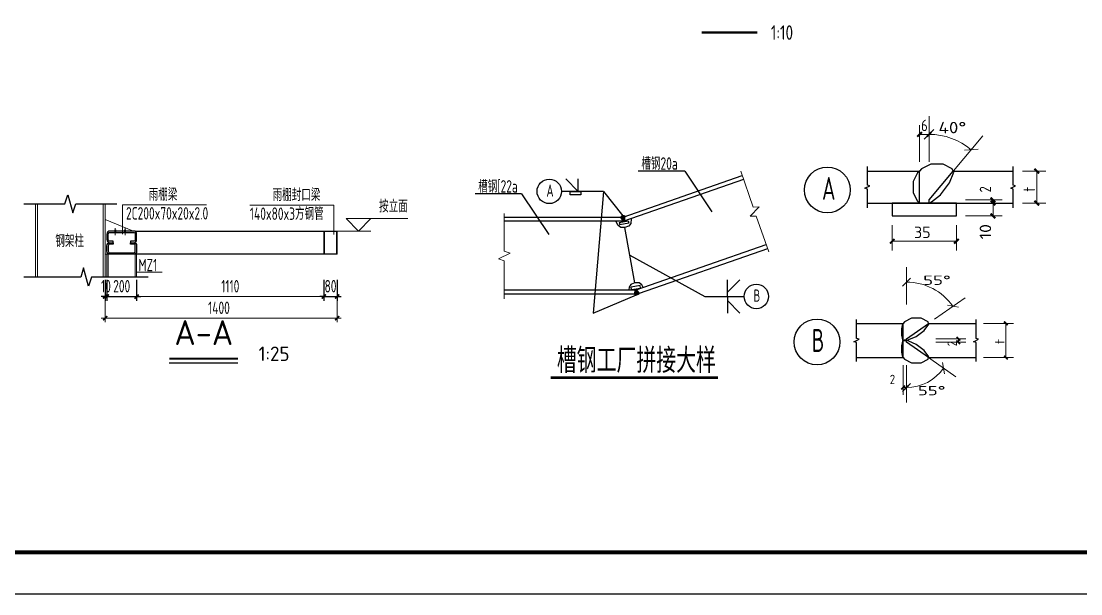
# Model space of a CAD drawing. Extents: x 19118 to 566552, y -1188739 to 92943.
# Drawn here: x 94727 to 120308, y -1188739 to -1174920 of the extents above; entities that cross this region are included whole.
import ezdxf
from ezdxf.enums import TextEntityAlignment as Align

# ---------------------------------------------------------------- set-up
doc = ezdxf.new("R2010")
doc.units = 0
doc.header["$LTSCALE"] = 1000
doc.header["$MEASUREMENT"] = 0
doc.linetypes.add('2', pattern=[5, 1.5, -1, 1.5, -1])
doc.layers.get('0').update_dxf_attribs({"linetype": 'CONTINUOUS'})
doc.layers.get('Defpoints').update_dxf_attribs({"linetype": 'CONTINUOUS'})
for name, color, linetype in [('2002', 2, 'CONTINUOUS'), ('COLU', 7, 'CONTINUOUS'), ('DIM', 3, 'CONTINUOUS'), ('NUM', 7, 'CONTINUOUS'), ('Prof', 2, 'CONTINUOUS'), ('PUB_DIM', 3, 'CONTINUOUS'), ('PUB_TITLE', 4, 'CONTINUOUS'), ('REIN', 1, 'CONTINUOUS'), ('TEXT', 7, 'CONTINUOUS'), ('THIN', 7, 'CONTINUOUS')]:
    doc.layers.add(name, color=color, linetype=linetype)
for name, color, linetype, lineweight in [('字符标注', 9, 'CONTINUOUS', 18), ('尺寸标注', 9, 'CONTINUOUS', 18), ('轴线__点划线', 9, 'CONTINUOUS', 18)]:
    doc.layers.add(name, color=color, linetype=linetype, lineweight=lineweight)
doc.layers.add('柱构件', color=7, linetype='CONTINUOUS', lineweight=25, true_color=0xffff94)
doc.styles.add('_HZTXT', font='atssdeng.shx', dxfattribs={"width": 0.8, "bigfont": 'atssdchn.shx'})
doc.styles.get("Standard").update_dxf_attribs({"font": 'atssdeng.shx', "bigfont": 'atssdchn.shx'})
doc.styles.add('TSSD_Dimension', font='Tssdeng.shx', dxfattribs={"width": 0.7, "bigfont": 'hztxt.shx'})
doc.styles.add('TSSD_Label', font='tssdeng.shx', dxfattribs={"width": 0.6, "bigfont": 'hztxt.shx'})
doc.styles.add('TSSD_NORM', font='Tssdeng.shx', dxfattribs={"width": 0.65, "bigfont": 'hztxt.shx'})
doc.styles.add('TSSD_Rein', font='atssdeng.shx', dxfattribs={"width": 0.7, "bigfont": 'atssdchn.shx'})
doc.dimstyles.new('TSSD_25_100', dxfattribs={"dimtxt": 300, "dimasz": 100, "dimexe": 100, "dimexo": 250, "dimgap": 100, "dimtad": 1, "dimdec": 0, "dimlfac": 0.25, "dimzin": 0, "dimdsep": 46, "dimtxsty": 'TSSD_Dimension', "dimblk": 'ARCHTICK', "dimcen": 0, "dimdle": 100, "dimclrt": 7, "dimadec": 0, "dimazin": 0, "dimtfac": 1, "dimtdec": 0, "dimtix": 1, "dimtmove": 2, "dimatfit": 3, "dimfxl": 1, "dimtolj": 1, "dimtzin": 0, "dimarcsym": 0})

# ---------------------------------------------------------------- blocks, each defined once
blk = doc.blocks.new('新块DHDJDFHDGH')
h = blk.add_hatch(color=256)
h.paths.add_polyline_path([(96800, -581836), (96749, -581854), (96695, -581854), (96752, -581957), (96767, -581957), (96781, -581952)])
h.paths.add_polyline_path([(96749, -581854), (96800, -581836, 0.42038), (96695, -581854)])
blk.add_hatch(color=256).paths.add_polyline_path([(97078, -583607), (97066, -583612), (97052, -583612), (97029, -583715, 0.426037), (97136, -583695)])
for p, q in [((98238, -580743, -538), (97116, -580743, -538)), ((98238, -580743, -538), (98896, -581727, -538)), ((94299, -581294, -1200), (93176, -581294, -1200)), ((94299, -581294, -1200), (94956, -582277, -1200)), ((96781, -581952, -538), (96800, -581836, -538)), ((97035, -583441, -538), (96795, -582110, -538)), ((96027, -584172, -1200), (97073, -583729, -538)), ((97052, -583612, -538), (97029, -583715, -538)), ((97078, -583607, -538), (97136, -583695, -538))]:
    blk.add_line(p, q)
blk.add_lwpolyline([(95474, -581234), (95734, -581234), (95734, -581314), (95474, -581314)], close=True)
at = {"elevation": -538}
for points in [[(96752, -581957), (96695, -581854)], [(96695, -581854), (96752, -581957)], [(96752, -581957), (96767, -581957), (96781, -581952)], [(96781, -581952), (96800, -581836)], [(96781, -581952), (96800, -581836)], [(97029, -583715), (97052, -583612), (97066, -583612), (97078, -583607), (97136, -583695)]]:
    blk.add_lwpolyline(points, dxfattribs=at)
for centre, start, end in [((96756, -581897, -538), 54.0694, 145.2731), ((97073, -583654, -538), 234.0694, 326.3726)]:
    blk.add_arc(centre, 74.9, start, end)
at = {"layer": '2002', "color": 7}
for p, q in [((102648, -581082, 569), (102648, -580633, 569)), ((104178, -580580, 569), (103955, -580694, 569)), ((104475, -580580, 569), (104178, -580580, 569)), ((104698, -580694, 569), (104475, -580580, 569)), ((106170, -581082, 569), (106170, -580633, 569)), ((103860, -580790, 569), (103751, -580994, 569)), ((103906, -580743, 569), (103860, -580790, 569)), ((103955, -580694, 569), (103906, -580743, 569)), ((104629, -581028, 569), (104737, -580772, 569)), ((104723, -580743, 569), (104698, -580694, 569)), ((104737, -580772, 569), (104723, -580743, 569)), ((102590, -581159, 569), (102706, -581101, 569)), ((102648, -581179, 569), (102590, -581159, 569)), ((102706, -581101, 569), (102648, -581082, 569)), ((102648, -581628, 569), (102648, -581179, 569)), ((103751, -580994, 569), (103751, -581266, 569)), ((104413, -581314, 569), (104629, -581028, 569)), ((106112, -581159, 569), (106228, -581101, 569)), ((106170, -581179, 569), (106112, -581159, 569)), ((106228, -581101, 569), (106170, -581082, 569)), ((106170, -581628, 569), (106170, -581179, 569)), ((103751, -581266, 569), (103860, -581471, 569)), ((104197, -581488, 569), (104413, -581314, 569)), ((103860, -581471, 569), (103906, -581517, 569)), ((103906, -581517, 569), (103908, -581519, 569)), ((103908, -581519, 569), (103976, -581522, 569)), ((103976, -581522, 569), (104067, -581522, 569)), ((104067, -581522, 569), (104136, -581519, 569)), ((104136, -581519, 569), (104138, -581517, 569)), ((104138, -581517, 569), (104197, -581488, 569)), ((102384, -584782), (102384, -584330)), ((103498, -584433), (103470, -584549)), ((103511, -584420), (103498, -584433)), ((103548, -584383), (103511, -584420)), ((103717, -584297), (103548, -584383)), ((103943, -584297), (103717, -584297)), ((104112, -584383), (103943, -584297)), ((104017, -584589), (104131, -584440)), ((104124, -584420), (104112, -584383)), ((104131, -584440), (104124, -584420)), ((105272, -584782), (105272, -584330)), ((103470, -584549), (103470, -584704)), ((103470, -584704), (103498, -584821)), ((103652, -584813), (103825, -584738)), ((103825, -584738), (104017, -584589)), ((102322, -584864), (102446, -584802)), ((102384, -584885), (102322, -584864)), ((102446, -584802), (102384, -584782)), ((102384, -585336), (102384, -584885)), ((103498, -584846), (103470, -584962)), ((103470, -584962), (103470, -585117)), ((103498, -584821), (103511, -584833)), ((103511, -584833), (103498, -584846)), ((103512, -584832), (103511, -584833)), ((103511, -584833), (103512, -584834)), ((103535, -584829), (103512, -584832)), ((103512, -584834), (103535, -584837)), ((103567, -584829), (103535, -584829)), ((103535, -584837), (103567, -584837)), ((103590, -584832), (103567, -584829)), ((103567, -584837), (103590, -584834)), ((103593, -584833), (103590, -584832)), ((103590, -584834), (103593, -584833)), ((103593, -584833), (103652, -584813)), ((103652, -584853), (103593, -584833)), ((103825, -584928), (103652, -584853)), ((104017, -585077), (103825, -584928)), ((105210, -584864), (105334, -584802)), ((105272, -584885), (105210, -584864)), ((105334, -584802), (105272, -584782)), ((105272, -585336), (105272, -584885)), ((103470, -585117), (103498, -585234)), ((103498, -585234), (103511, -585246)), ((103511, -585246), (103548, -585283)), ((103548, -585283), (103717, -585369)), ((103943, -585369), (104112, -585283)), ((104131, -585226), (104017, -585077)), ((104112, -585283), (104124, -585246)), ((104124, -585246), (104131, -585226)), ((103717, -585369), (103943, -585369))]:
    blk.add_line(p, q, dxfattribs=at)
at = {"layer": '2002', "color": 253}
for p, q in [((95667, -581234), (95367, -580934)), ((95667, -581234), (95667, -580934)), ((96274, -581234), (95264, -581234)), ((96274, -581234), (96027, -584172, -1200)), ((96274, -581234), (96744, -581823, -538)), ((96915, -582775, -538), (98725, -583770)), ((99271, -583670), (99571, -583370)), ((99271, -583770), (99271, -583370)), ((98725, -583770), (99673, -583770)), ((99271, -583770), (99271, -584170)), ((99271, -583870), (99571, -584170))]:
    blk.add_line(p, q, dxfattribs=at)
at = {"layer": '2002', "color": 2}
for p, q in [((102648, -580743, 569), (103906, -580743, 569)), ((104723, -580743, 569), (106170, -580743, 569)), ((102648, -581517, 569), (103906, -581517, 569)), ((104138, -581517, 569), (106170, -581517, 569))]:
    blk.add_line(p, q, dxfattribs=at)
at = {"layer": '2002', "color": 2, "linetype": '2'}
for p, q in [((103906, -581517, 569), (103906, -580743, 569)), ((104138, -581440, 569), (104723, -580743, 569)), ((104138, -581517, 569), (104138, -581440, 569)), ((103511, -585246), (103511, -584420)), ((103593, -584792), (104124, -584420)), ((103593, -584875), (103593, -584792)), ((104124, -585246), (103593, -584875))]:
    blk.add_line(p, q, dxfattribs=at)
at = {"layer": '2002', "color": 3}
for p, q in [((103248, -581517, 569), (103248, -581827, 569)), ((104796, -581517, 569), (103248, -581517, 569)), ((104796, -581827, 569), (104796, -581517, 569)), ((103248, -581827, 569), (104796, -581827, 569))]:
    blk.add_line(p, q, dxfattribs=at)
at = {"layer": '2002'}
for p, q in [((102384, -584420), (103511, -584420)), ((104124, -584420), (105272, -584420)), ((102384, -585246), (103511, -585246)), ((104124, -585246), (105272, -585246))]:
    blk.add_line(p, q, dxfattribs=at)
at = {"layer": '2002', "color": 7, "const_width": 60, "elevation": -1080}
blk.add_lwpolyline([(95004, -585729), (99045, -585729)], dxfattribs=at)
at = {"layer": '2002'}
for centre, radius in [((101682, -581200, 2448), 553), ((94969, -581234), 295), ((99968, -583770), 295), ((101432, -584869, 1879), 553)]:
    blk.add_circle(centre, radius, dxfattribs=at)
at = {"layer": '字符标注'}
for p, q in [((104138, -580522, 569), (104138, -579417, 569)), ((104256, -579742, 569), (104021, -579976, 569)), ((104728, -580737, 569), (105439, -579890, 569)), ((105320, -580214, 569), (104989, -580243, 569)), ((93883, -581767, -538), (93883, -582681, -538)), ((94021, -582727, -538), (93745, -582865, -538)), ((93883, -582681, -538), (94021, -582727, -538)), ((93745, -582865, -538), (93883, -582911, -538)), ((93883, -582911, -538), (93883, -583825, -538)), ((103593, -583964), (103593, -583064)), ((103689, -583328), (103498, -583519)), ((104272, -584317), (105009, -583801)), ((104847, -584031), (104581, -583984)), ((104045, -585191), (104783, -585707)), ((103593, -585426), (103593, -586326)), ((104511, -585634), (104464, -585368)), ((103498, -586062), (103689, -585871))]:
    blk.add_line(p, q, dxfattribs=at)
for centre, radius, start, end in [((104138, -581440, 569), 1581, 49.9999, 90.0001), ((103593, -584792), 1368, 35, 90), ((103593, -584875), 1092, 270, 325)]:
    blk.add_arc(centre, radius, start, end, dxfattribs=at)
at = {"layer": '尺寸标注'}
for p, q in [((103906, -580522, 569), (103906, -579638, 569)), ((104138, -580522, 569), (104138, -579638, 569)), ((103906, -579859, 569), (104138, -579859, 569)), ((106392, -580743, 569), (106960, -580743, 569)), ((106739, -580743, 569), (106739, -581517, 569)), ((105017, -581440, 569), (105902, -581440, 569)), ((105681, -581440, 569), (105681, -581517, 569)), ((105017, -581517, 569), (105902, -581517, 569)), ((105017, -581517, 569), (105902, -581517, 569)), ((105681, -581517, 569), (105681, -581827, 569)), ((106392, -581517, 569), (106960, -581517, 569)), ((105017, -581827, 569), (105902, -581827, 569)), ((103248, -582048, 569), (103248, -582659, 569)), ((104796, -582048, 569), (104796, -582659, 569)), ((104796, -582438, 569), (103248, -582438, 569)), ((105452, -584420), (106172, -584420)), ((105992, -584420), (105992, -585246)), ((104304, -584792), (105024, -584792)), ((104304, -584875), (105024, -584875)), ((104844, -584792), (104844, -584875)), ((105452, -585246), (106172, -585246)), ((103511, -585426), (103511, -586146)), ((103593, -585426), (103593, -586146)), ((103593, -585966), (103511, -585966))]:
    blk.add_line(p, q, dxfattribs=at)
at = {"layer": '尺寸标注', "const_width": 49.7, "elevation": 569}
for points in [[(103851, -579914), (103962, -579804)], [(104083, -579914), (104194, -579804)], [(106683, -580688), (106794, -580799)], [(105625, -581385), (105736, -581495)], [(105625, -581462), (105736, -581572)], [(105625, -581462), (105736, -581572)], [(106683, -581462), (106794, -581572)], [(105625, -581771), (105736, -581882)], [(103193, -582493), (103304, -582383)], [(104741, -582493), (104852, -582383)]]:
    blk.add_lwpolyline(points, dxfattribs=at)
at = {"layer": '尺寸标注', "const_width": 40.5}
for points in [[(105947, -584375), (106037, -584465)], [(104799, -584747), (104889, -584837)], [(104799, -584830), (104889, -584920)], [(105947, -585201), (106037, -585291)], [(103466, -586011), (103556, -585921)], [(103548, -586011), (103638, -585921)]]:
    blk.add_lwpolyline(points, dxfattribs=at)
at = {"layer": '柱构件', "color": 2}
for p, q in [((96749, -581854, -538), (99627, -580852, -538)), ((99661, -580950, -649), (96767, -581957, -538)), ((93883, -581854, -538), (96749, -581854, -538)), ((96767, -581957, -538), (93883, -581957, -538)), ((96628, -582061, -538), (96579, -581957, -538)), ((96944, -581896, -538), (96934, -582006, -538)), ((96694, -582107, -538), (96628, -582061, -538)), ((96705, -582108, -538), (96694, -582107, -538)), ((96889, -582072, -538), (96878, -582077, -538)), ((96934, -582006, -538), (96889, -582072, -538)), ((97066, -583612, -538), (100202, -582520, -649)), ((100236, -582617, -649), (97136, -583695, -538)), ((96941, -583479, -538), (96895, -583545, -538)), ((96952, -583474, -538), (96941, -583479, -538)), ((97136, -583444, -538), (97125, -583443, -538)), ((97202, -583490, -538), (97136, -583444, -538)), ((97232, -583554, -538), (97202, -583490, -538)), ((93883, -583612, -538), (97066, -583612, -538)), ((97029, -583715, -538), (93883, -583715, -538)), ((96895, -583545, -538), (96890, -583610, -538))]:
    blk.add_line(p, q, dxfattribs=at)
at = {"layer": '柱构件', "color": 3}
for p, q in [((96660, -581984, -538), (96877, -581944, -538)), ((96877, -581944, -538), (96887, -582002, -538)), ((96660, -581984, -538), (96670, -582041, -538)), ((96887, -582002, -538), (96670, -582041, -538)), ((97159, -583509, -538), (96942, -583549, -538)), ((96953, -583606, -538), (96942, -583549, -538)), ((96953, -583606, -538), (97170, -583567, -538)), ((97170, -583567, -538), (97159, -583509, -538))]:
    blk.add_line(p, q, dxfattribs=at)
at = {"layer": '柱构件', "color": 2, "linetype": '2'}
for p, q in [((96795, -582110, -538), (96705, -582108, -538)), ((96878, -582077, -538), (96795, -582110, -538)), ((97035, -583441, -538), (96952, -583474, -538)), ((97125, -583443, -538), (97035, -583441, -538))]:
    blk.add_line(p, q, dxfattribs=at)
at = {"layer": '轴线__点划线'}
for p, q in [((99591, -580748, -649), (99891, -581612, -649)), ((100036, -581610, -649), (99821, -581830, -649)), ((99891, -581612, -649), (100036, -581610, -649)), ((99821, -581830, -649), (99967, -581829, -649)), ((99967, -581829, -649), (100267, -582692, -649))]:
    blk.add_line(p, q, dxfattribs=at)
at = {"layer": '2002', "width": 0.67998}
for s, height, p in [('A', 553, (101554, -581439, 2448)), ('A', 295, (94901, -581362)), ('B', 295, (99899, -583897)), ('B', 553, (101303, -585108, 1879))]:
    blk.add_text(s, height=height, dxfattribs=at).set_placement(p)
at = {"layer": '2002', "color": 7, "style": 'TSSD_Dimension', "width": 0.8}
blk.add_text('槽钢工厂拼接大样', height=600, dxfattribs=at).set_placement((95151, -585616, -1080))
at = {"layer": 'PUB_DIM', "color": 7, "width": 0.7}
for s, p in [('槽钢20a', (97192, -580712, -538)), ('槽钢[22a', (93253, -581263, -1200))]:
    blk.add_text(s, height=300, dxfattribs=at).set_placement(p)
at = {"layer": '字符标注'}
for width, p, p2 in [(1.449281, (103996, -583491), (104662, -583491)), (1.449269, (103868, -586155), (104534, -586155))]:
    blk.add_text('55°', height=225, dxfattribs=dict(at, width=width)).set_placement(p, p2, align=Align.FIT)
at = {"layer": '尺寸标注', "style": '_HZTXT'}
for s, height, width, p in [('6', 276, 0.840015, (103945, -579781, 569)), ('40°', 276.4, 1.266439, (104365, -579833, 569)), ('35', 276.4, 1.05231, (103777, -582361, 569))]:
    blk.add_text(s, height=height, dxfattribs=dict(at, width=width)).set_placement(p)
for s, height, width, p in [('2', 276, 0.840015, (105636, -581261, 569)), ('10', 276.4, 1.187356, (105636, -582394, 569))]:
    blk.add_text(s, height=height, rotation=90, dxfattribs=dict(at, width=width)).set_placement(p)
at = {"layer": '尺寸标注', "width": 0.839941}
blk.add_text('t', height=276, rotation=90, dxfattribs=at).set_placement((106694, -581241, 569))
at = {"layer": '尺寸标注'}
for s, width, p, p2 in [('2', 1.040018, (104808, -584972), (104808, -584846)), ('t', 1.820032, (105956, -584923), (105956, -584797))]:
    blk.add_text(s, height=225, rotation=90, dxfattribs=dict(at, width=width)).set_placement(p, p2, align=Align.FIT)
at = {"layer": '尺寸标注', "width": 1.040018}
blk.add_text('2', height=225, dxfattribs=at).set_placement((103191, -585885), (103317, -585885), align=Align.FIT)
blk = doc.blocks.new('A$C13266912')
at = {"layer": 'Prof', "color": 6, "elevation": 0}
for points in [[(5.8, -137.3), (5.8, -156.1, -0.414214), (-4.2, -166.1), (-36.7, -166.1, -0.414214), (-46.7, -156.1), (-46.7, -13.6, -0.414214), (-36.7, -3.6), (-4.2, -3.6, -0.414214), (5.8, -13.6), (5.8, -32.3), (14.6, -32.3), (14.6, -13.6, 0.414214), (-4.2, 5.2), (-36.7, 5.2, 0.414214), (-55.4, -13.6), (-55.4, -156.1, 0.414214), (-36.7, -174.8), (-4.2, -174.8, 0.414214), (14.6, -156.1), (14.6, -137.3)], [(23.3, -137.3), (23.3, -156.1, 0.414214), (33.3, -166.1), (65.8, -166.1, 0.414214), (75.8, -156.1), (75.8, -13.6, 0.414214), (65.8, -3.6), (33.3, -3.6, 0.414214), (23.3, -13.6), (23.3, -32.3), (14.6, -32.3), (14.6, -13.6, -0.414214), (33.3, 5.2), (65.8, 5.2, -0.414214), (84.6, -13.6), (84.6, -156.1, -0.414214), (65.8, -174.8), (33.3, -174.8, -0.414214), (14.6, -156.1), (14.6, -137.3)]]:
    blk.add_lwpolyline(points, format="xyb", close=True, dxfattribs=at)
blk = doc.blocks.new('_ArchTick')
at = {"color": 0, "linetype": 'ByBlock', "const_width": 0.4}
blk.add_lwpolyline([(-0.5, -0.5), (0.5, 0.5)], dxfattribs=at)
blk = doc.blocks.new('*D480')
at = {"layer": 'Defpoints', "color": 0}
for p in [(96754, -1180915), (96794, -1180915), (96794, -1181566)]:
    blk.add_point(p, dxfattribs=at)
at = {"layer": 'DIM', "color": 0, "lineweight": -2}
for p, q in [((96754, -1181165), (96754, -1181666)), ((96794, -1181165), (96794, -1181666)), ((96754, -1181566), (96654, -1181566)), ((96754, -1181566), (96794, -1181566)), ((96794, -1181566), (96894, -1181566))]:
    blk.add_line(p, q, dxfattribs=at)
at = {"layer": 'DIM', "color": 0, "lineweight": -2, "xscale": 100, "yscale": 100, "zscale": 100}
blk.add_blockref('_ArchTick', (96754, -1181566), dxfattribs=at)
at = {"layer": 'DIM', "color": 0, "lineweight": -2, "xscale": 100, "yscale": 100, "zscale": 100, "rotation": 180}
blk.add_blockref('_ArchTick', (96794, -1181566), dxfattribs=at)
at = {"layer": 'DIM', "color": 7, "lineweight": 9, "insert": (96774, -1181316), "char_height": 300, "attachment_point": 5, "style": 'TSSD_Dimension'}
blk.add_mtext('\\A1;10', dxfattribs=at)
blk = doc.blocks.new('*D481')
at = {"layer": 'Defpoints', "color": 0}
for p in [(96794, -1180915), (97514, -1180915), (97514, -1181566)]:
    blk.add_point(p, dxfattribs=at)
at = {"layer": 'DIM', "color": 0, "lineweight": -2}
for p, q in [((96794, -1181165), (96794, -1181666)), ((97514, -1181165), (97514, -1181666)), ((96694, -1181566), (97614, -1181566))]:
    blk.add_line(p, q, dxfattribs=at)
at = {"layer": 'DIM', "color": 0, "lineweight": -2, "xscale": 100, "yscale": 100, "zscale": 100, "rotation": 180}
blk.add_blockref('_ArchTick', (96794, -1181566), dxfattribs=at)
at = {"layer": 'DIM', "color": 0, "lineweight": -2, "xscale": 100, "yscale": 100, "zscale": 100}
blk.add_blockref('_ArchTick', (97514, -1181566), dxfattribs=at)
at = {"layer": 'DIM', "color": 7, "lineweight": 9, "insert": (97154, -1181316), "char_height": 300, "attachment_point": 5, "style": 'TSSD_Dimension'}
blk.add_mtext('\\A1;200', dxfattribs=at)
blk = doc.blocks.new('*D482')
at = {"layer": 'Defpoints', "color": 0}
for p in [(102034, -1180915), (102354, -1180915), (102354, -1181566)]:
    blk.add_point(p, dxfattribs=at)
at = {"layer": 'DIM', "color": 0, "lineweight": -2}
for p, q in [((102034, -1181165), (102034, -1181666)), ((102354, -1181165), (102354, -1181666)), ((102034, -1181566), (101934, -1181566)), ((102034, -1181566), (102354, -1181566)), ((102354, -1181566), (102454, -1181566))]:
    blk.add_line(p, q, dxfattribs=at)
at = {"layer": 'DIM', "color": 0, "lineweight": -2, "xscale": 100, "yscale": 100, "zscale": 100}
blk.add_blockref('_ArchTick', (102034, -1181566), dxfattribs=at)
at = {"layer": 'DIM', "color": 0, "lineweight": -2, "xscale": 100, "yscale": 100, "zscale": 100, "rotation": 180}
blk.add_blockref('_ArchTick', (102354, -1181566), dxfattribs=at)
at = {"layer": 'DIM', "color": 7, "lineweight": 9, "insert": (102194, -1181316), "char_height": 300, "attachment_point": 5, "style": 'TSSD_Dimension'}
blk.add_mtext('\\A1;80', dxfattribs=at)

msp = doc.modelspace()

# ---------------------------------------------------------------- linework, layer by layer
at = {"layer": 'COLU', "linetype": 'ByBlock', "lineweight": 5}
for p, q in [((95074.05, -1179327.29), (95074.05, -1181094.17)), ((95122.05, -1179327.29), (95122.05, -1181094.17)), ((96706.05, -1179327.29), (96706.05, -1181094.17)), ((96754.05, -1179327.29), (96754.05, -1181094.17)), ((97439.05, -1179985.12), (96754.05, -1179705.12)), ((96997.31, -1180086.23), (96997.31, -1179917.29)), ((97235.82, -1180086.23), (97235.82, -1179917.29)), ((96794.05, -1180545.12), (96794.05, -1181094.17)), ((96829.05, -1180545.12), (96829.05, -1181094.17)), ((97479.05, -1180545.12), (97479.05, -1181094.17)), ((97514.05, -1180545.12), (97514.05, -1181094.17))]:
    msp.add_line(p, q, dxfattribs=at)
at = {"layer": 'COLU', "color": 4, "lineweight": 5}
for p, q in [((97439.05, -1179985.12), (102354.05, -1179985.12)), ((97479.74, -1179997.12), (102354.05, -1179997.12)), ((102034.05, -1179985.12), (102034.05, -1180545.12)), ((102046.05, -1179985.12), (102046.05, -1180545.12)), ((102342.05, -1179985.12), (102342.05, -1180545.12)), ((102354.05, -1179985.12), (102354.05, -1180545.12)), ((96754.05, -1180545.12), (102354.05, -1180545.12)), ((97479.74, -1180533.12), (102354.05, -1180533.12))]:
    msp.add_line(p, q, dxfattribs=at)
at = {"layer": 'DIM', "lineweight": 9}
for p, q in [((96754.05, -1181184.43), (96754.05, -1182186.51)), ((97514.05, -1181165.39), (97514.05, -1181666.42)), ((102034.05, -1181165.39), (102034.05, -1181666.42)), ((102354.05, -1181165.39), (102354.05, -1182186.51)), ((97414.05, -1181566.42), (102134.05, -1181566.42)), ((96654.05, -1182086.51), (102454.05, -1182086.51))]:
    msp.add_line(p, q, dxfattribs=at)
at = {"layer": 'NUM', "color": 0, "linetype": 'ByBlock', "const_width": 50, "elevation": 241.23}
msp.add_lwpolyline([(112499.43, -1175193.52), (111158.08, -1175193.52)], dxfattribs=at)
at = {"layer": 'NUM', "color": 0, "linetype": 'ByBlock', "const_width": 50}
msp.add_lwpolyline([(98299.73, -1183062.53), (99959.33, -1183062.53)], dxfattribs=at)
at = {"layer": 'NUM', "color": 0, "linetype": 'ByBlock'}
msp.add_lwpolyline([(98299.73, -1183162.53), (99959.33, -1183162.53)], dxfattribs=at)
at = {"layer": 'PUB_TITLE'}
msp.add_lwpolyline([(77811.65, -1188739.44), (161911.65, -1188739.44), (161911.65, -1129339.44), (77811.65, -1129339.44)], close=True, dxfattribs=at)
at = {"layer": 'PUB_TITLE', "const_width": 100}
msp.add_lwpolyline([(80311.65, -1187739.44), (160911.65, -1187739.44), (160911.65, -1130339.44), (80311.65, -1130339.44)], close=True, dxfattribs=at)
at = {"layer": 'REIN', "linetype": 'ByBlock', "const_width": 50}
for points in [[(96997.31, -1179951.9), (96997.31, -1180038.67)], [(97235.82, -1179951.9), (97235.82, -1180038.67)]]:
    msp.add_lwpolyline(points, dxfattribs=at)
at = {"layer": 'TEXT', "lineweight": 5}
for p, q in [((97172.63, -1180058.86), (97172.63, -1179352.33)), ((97172.63, -1179352.33), (99200.12, -1179352.33)), ((100247.59, -1179360.42), (102275.08, -1179360.42)), ((102275.08, -1180066.95), (102275.08, -1179360.42)), ((97514.05, -1180975.02), (98134.43, -1180975.02))]:
    msp.add_line(p, q, dxfattribs=at)
at = {"layer": 'THIN', "lineweight": 5}
for p, q in [((102871.8, -1179985.12), (102571.8, -1179685.12)), ((102571.8, -1179685.12), (103171.8, -1179685.12)), ((102871.8, -1179985.12), (103171.8, -1179685.12)), ((103171.8, -1179685.12), (104060.26, -1179685.12)), ((102363, -1179985.12), (103171.8, -1179985.12)), ((102871.8, -1179985.12), (102871.8, -1179985.12))]:
    msp.add_line(p, q, dxfattribs=at)
at = {"layer": 'THIN'}
for points in [[(94794.05, -1179327.29), (95784.05, -1179327.29), (95854.05, -1179107.29), (95974.05, -1179547.29), (96044.05, -1179327.29), (97034.05, -1179327.29)], [(97794.05, -1181094.17), (96424.05, -1181094.17), (96354.05, -1181314.17), (96234.05, -1180874.17), (96164.05, -1181094.17), (94794.05, -1181094.17)]]:
    msp.add_lwpolyline(points, dxfattribs=at)

# ---------------------------------------------------------------- block references
msp.add_blockref('新块DHDJDFHDGH', (12507.25, -597793.15, -1879.43))
at = {"layer": 'DIM', "lineweight": 9, "xscale": 100, "yscale": 100, "zscale": 100, "rotation": 180}
for p in [(97514.05, -1181566.42), (96754.05, -1182086.51)]:
    msp.add_blockref('_ArchTick', p, dxfattribs=at)
at = {"layer": 'DIM', "lineweight": 9, "xscale": 100, "yscale": 100, "zscale": 100}
for p in [(102034.05, -1181566.42), (102354.05, -1182086.51)]:
    msp.add_blockref('_ArchTick', p, dxfattribs=at)
at = {"layer": 'TEXT', "linetype": 'ByBlock', "xscale": 4, "yscale": 4, "zscale": 4, "rotation": 270}
msp.add_blockref('A$C13266912', (97493.39, -1180206.92), dxfattribs=at)

# ---------------------------------------------------------------- texts
at = {"layer": 'DIM', "color": 7, "style": 'TSSD_Dimension', "width": 0.7}
for s, p in [('1110', (99555.97, -1181466.42)), ('1400', (99239.05, -1181986.51))]:
    msp.add_text(s, height=300, dxfattribs=at).set_placement(p)
at = {"layer": 'NUM', "color": 0, "linetype": 'ByBlock', "lineweight": 5, "style": 'TSSD_Rein', "width": 0.8}
msp.add_text('1:10', height=350, dxfattribs=at).set_placement((112825.16, -1175369.41, 241.23))
at = {"layer": 'TEXT', "lineweight": 5, "style": 'TSSD_Rein', "width": 0.7}
for s, p in [('雨棚梁', (97805.47, -1179252.33)), ('雨棚封口梁', (100795.61, -1179260.42)), ('2C200x70x20x2.0', (97257.44, -1179707.71)), ('140x80x3方钢管', (100247.59, -1179715.81)), ('钢架柱', (95550.34, -1180372.81)), ('MZ1', (97558.09, -1180956.48))]:
    msp.add_text(s, height=300, dxfattribs=at).set_placement(p)
at = {"layer": 'TEXT', "lineweight": 5, "style": 'TSSD_Label', "width": 0.7}
msp.add_text('按立面', height=300, dxfattribs=at).set_placement((104060.26, -1179625.12), align=Align.BOTTOM_RIGHT)
at = {"layer": 'TEXT', "color": 0, "lineweight": 5, "style": 'TSSD_NORM'}
for s, height, p in [('A-A', 600, (98425.77, -1182915)), ('1:25', 350, (100459.33, -1183226.25))]:
    msp.add_text(s, height=height, dxfattribs=at).set_placement(p, align=Align.BOTTOM_LEFT)

# ---------------------------------------------------------------- dimensions: what is measured, and where the dimension line sits
at = {"layer": 'DIM', "lineweight": 9}
for base, p1, p2, picture, middle in [((96794.05, -1181566.42), (96754.05, -1180915.39), (96794.05, -1180915.39), '*D480', (96774.05, -1181316.42)), ((102354.05, -1181566.42), (102034.05, -1180915.39), (102354.05, -1180915.39), '*D482', (102194.05, -1181316.42))]:
    dim = msp.add_linear_dim(base=base, p1=p1, p2=p2, dimstyle='TSSD_25_100', dxfattribs=at)
    dim.commit()
    dim.dimension.update_dxf_attribs({"geometry": picture, "text_midpoint": middle})
dim = msp.add_linear_dim(base=(97514.05, -1181566.42), p1=(96794.05, -1180915.39), p2=(97514.05, -1180915.39), text='200', dimstyle='TSSD_25_100', dxfattribs=at)
dim.commit()
dim.dimension.update_dxf_attribs({"geometry": '*D481', "text_midpoint": (97154.05, -1181316.42)})

doc.saveas('drawing.dxf')
